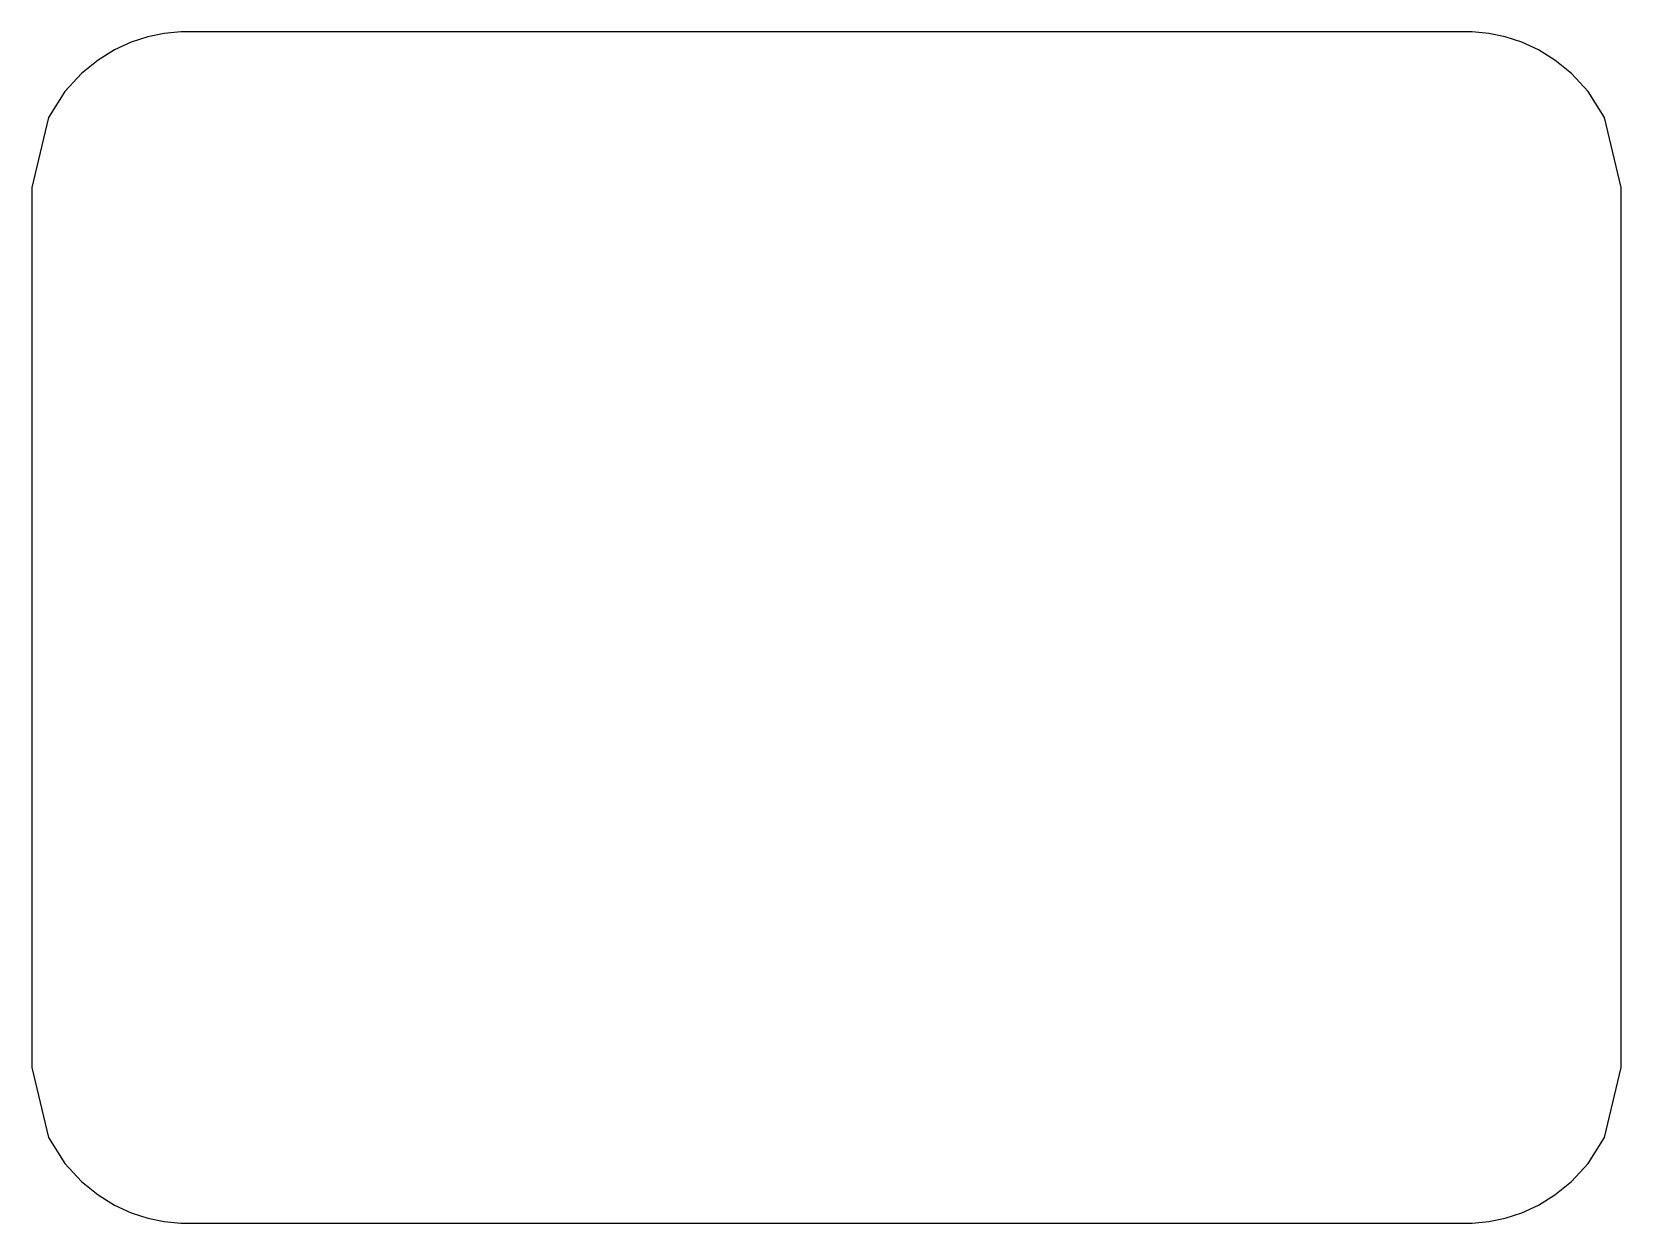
# Model space of a CAD drawing. Header units: millimetres. Extents: x -48.5 to 48.5, y -36.4 to 36.4.
import ezdxf

# ---------------------------------------------------------------- set-up
doc = ezdxf.new("R2010")
doc.units = ezdxf.units.MM

msp = doc.modelspace()

# ---------------------------------------------------------------- linework, layer by layer
at = {"layer": 'CUT_MM'}
for p, q in [((-41.427, 36.06), (-42.438, 35.731)), ((-40.417, 36.269), (-41.427, 36.06)), ((-39.406, 36.366), (-40.417, 36.269)), ((-39, 36.375), (-39.406, 36.366)), ((-38.396, 36.375), (-39, 36.375)), ((-37.385, 36.375), (-38.396, 36.375)), ((-36.375, 36.375), (-37.385, 36.375)), ((-35.365, 36.375), (-36.375, 36.375)), ((-34.354, 36.375), (-35.365, 36.375)), ((-33.344, 36.375), (-34.354, 36.375)), ((-32.333, 36.375), (-33.344, 36.375)), ((-31.323, 36.375), (-32.333, 36.375)), ((-30.312, 36.375), (-31.323, 36.375)), ((-29.302, 36.375), (-30.312, 36.375)), ((-28.292, 36.375), (-29.302, 36.375)), ((-27.281, 36.375), (-28.292, 36.375)), ((-26.271, 36.375), (-27.281, 36.375)), ((-25.26, 36.375), (-26.271, 36.375)), ((-24.25, 36.375), (-25.26, 36.375)), ((-23.24, 36.375), (-24.25, 36.375)), ((-22.229, 36.375), (-23.24, 36.375)), ((-21.219, 36.375), (-22.229, 36.375)), ((-20.208, 36.375), (-21.219, 36.375)), ((-19.198, 36.375), (-20.208, 36.375)), ((-18.188, 36.375), (-19.198, 36.375)), ((-17.177, 36.375), (-18.188, 36.375)), ((-16.167, 36.375), (-17.177, 36.375)), ((-15.156, 36.375), (-16.167, 36.375)), ((-14.146, 36.375), (-15.156, 36.375)), ((-13.135, 36.375), (-14.146, 36.375)), ((-12.125, 36.375), (-13.135, 36.375)), ((-11.115, 36.375), (-12.125, 36.375)), ((-10.104, 36.375), (-11.115, 36.375)), ((-9.094, 36.375), (-10.104, 36.375)), ((-8.083, 36.375), (-9.094, 36.375)), ((-7.073, 36.375), (-8.083, 36.375)), ((-6.062, 36.375), (-7.073, 36.375)), ((-5.052, 36.375), (-6.062, 36.375)), ((-4.042, 36.375), (-5.052, 36.375)), ((-3.031, 36.375), (-4.042, 36.375)), ((-2.021, 36.375), (-3.031, 36.375)), ((-1.01, 36.375), (-2.021, 36.375)), ((0, 36.375), (-1.01, 36.375)), ((1.01, 36.375), (0, 36.375)), ((2.021, 36.375), (1.01, 36.375)), ((3.031, 36.375), (2.021, 36.375)), ((4.042, 36.375), (3.031, 36.375)), ((5.052, 36.375), (4.042, 36.375)), ((6.062, 36.375), (5.052, 36.375)), ((7.073, 36.375), (6.062, 36.375)), ((8.083, 36.375), (7.073, 36.375)), ((9.094, 36.375), (8.083, 36.375)), ((10.104, 36.375), (9.094, 36.375)), ((11.115, 36.375), (10.104, 36.375)), ((12.125, 36.375), (11.115, 36.375)), ((13.135, 36.375), (12.125, 36.375)), ((14.146, 36.375), (13.135, 36.375)), ((15.156, 36.375), (14.146, 36.375)), ((16.167, 36.375), (15.156, 36.375)), ((17.177, 36.375), (16.167, 36.375)), ((18.188, 36.375), (17.177, 36.375)), ((19.198, 36.375), (18.188, 36.375)), ((20.208, 36.375), (19.198, 36.375)), ((21.219, 36.375), (20.208, 36.375)), ((22.229, 36.375), (21.219, 36.375)), ((23.24, 36.375), (22.229, 36.375)), ((24.25, 36.375), (23.24, 36.375)), ((25.26, 36.375), (24.25, 36.375)), ((26.271, 36.375), (25.26, 36.375)), ((27.281, 36.375), (26.271, 36.375)), ((28.292, 36.375), (27.281, 36.375)), ((29.302, 36.375), (28.292, 36.375)), ((30.312, 36.375), (29.302, 36.375)), ((31.323, 36.375), (30.312, 36.375)), ((32.333, 36.375), (31.323, 36.375)), ((33.344, 36.375), (32.333, 36.375)), ((34.354, 36.375), (33.344, 36.375)), ((35.365, 36.375), (34.354, 36.375)), ((36.375, 36.375), (35.365, 36.375)), ((37.385, 36.375), (36.375, 36.375)), ((38.396, 36.375), (37.385, 36.375)), ((39, 36.375), (38.396, 36.375)), ((39.406, 36.366), (39, 36.375)), ((40.417, 36.269), (39.406, 36.366)), ((41.427, 36.06), (40.417, 36.269)), ((42.438, 35.731), (41.427, 36.06)), ((-43.448, 35.269), (-44.458, 34.65)), ((-42.438, 35.731), (-43.448, 35.269)), ((43.448, 35.269), (42.438, 35.731)), ((44.458, 34.65), (43.448, 35.269)), ((-44.458, 34.65), (-45.469, 33.832)), ((45.469, 33.832), (44.458, 34.65)), ((-45.469, 33.832), (-46.479, 32.733)), ((46.479, 32.733), (45.469, 33.832)), ((-46.479, 32.733), (-47.49, 31.138)), ((47.49, 31.138), (46.479, 32.733)), ((-47.49, 31.138), (-48.5, 26.875)), ((48.5, 26.875), (47.49, 31.138)), ((-48.5, 26.875), (-48.5, -26.875)), ((48.5, -26.875), (48.5, 26.875)), ((-48.5, -26.875), (-47.49, -31.138)), ((47.49, -31.138), (48.5, -26.875)), ((-47.49, -31.138), (-46.479, -32.733)), ((46.479, -32.733), (47.49, -31.138)), ((-46.479, -32.733), (-45.469, -33.832)), ((45.469, -33.832), (46.479, -32.733)), ((-45.469, -33.832), (-44.458, -34.65)), ((44.458, -34.65), (45.469, -33.832)), ((-44.458, -34.65), (-43.448, -35.269)), ((43.448, -35.269), (44.458, -34.65)), ((-43.448, -35.269), (-42.438, -35.731)), ((-42.438, -35.731), (-41.427, -36.06)), ((41.427, -36.06), (42.438, -35.731)), ((42.438, -35.731), (43.448, -35.269)), ((-41.427, -36.06), (-40.417, -36.269)), ((-40.417, -36.269), (-39.406, -36.366)), ((-39.406, -36.366), (-39, -36.375)), ((-39, -36.375), (-38.396, -36.375)), ((-38.396, -36.375), (-37.385, -36.375)), ((-37.385, -36.375), (-36.375, -36.375)), ((-36.375, -36.375), (-35.365, -36.375)), ((-35.365, -36.375), (-34.354, -36.375)), ((-34.354, -36.375), (-33.344, -36.375)), ((-33.344, -36.375), (-32.333, -36.375)), ((-32.333, -36.375), (-31.323, -36.375)), ((-31.323, -36.375), (-30.312, -36.375)), ((-30.312, -36.375), (-29.302, -36.375)), ((-29.302, -36.375), (-28.292, -36.375)), ((-28.292, -36.375), (-27.281, -36.375)), ((-27.281, -36.375), (-26.271, -36.375)), ((-26.271, -36.375), (-25.26, -36.375)), ((-25.26, -36.375), (-24.25, -36.375)), ((-24.25, -36.375), (-23.24, -36.375)), ((-23.24, -36.375), (-22.229, -36.375)), ((-22.229, -36.375), (-21.219, -36.375)), ((-21.219, -36.375), (-20.208, -36.375)), ((-20.208, -36.375), (-19.198, -36.375)), ((-19.198, -36.375), (-18.188, -36.375)), ((-18.188, -36.375), (-17.177, -36.375)), ((-17.177, -36.375), (-16.167, -36.375)), ((-16.167, -36.375), (-15.156, -36.375)), ((-15.156, -36.375), (-14.146, -36.375)), ((-14.146, -36.375), (-13.135, -36.375)), ((-13.135, -36.375), (-12.125, -36.375)), ((-12.125, -36.375), (-11.115, -36.375)), ((-11.115, -36.375), (-10.104, -36.375)), ((-10.104, -36.375), (-9.094, -36.375)), ((-9.094, -36.375), (-8.083, -36.375)), ((-8.083, -36.375), (-7.073, -36.375)), ((-7.073, -36.375), (-6.062, -36.375)), ((-6.062, -36.375), (-5.052, -36.375)), ((-5.052, -36.375), (-4.042, -36.375)), ((-4.042, -36.375), (-3.031, -36.375)), ((-3.031, -36.375), (-2.021, -36.375)), ((-2.021, -36.375), (-1.01, -36.375)), ((-1.01, -36.375), (0, -36.375)), ((0, -36.375), (1.01, -36.375)), ((1.01, -36.375), (2.021, -36.375)), ((2.021, -36.375), (3.031, -36.375)), ((3.031, -36.375), (4.042, -36.375)), ((4.042, -36.375), (5.052, -36.375)), ((5.052, -36.375), (6.062, -36.375)), ((6.062, -36.375), (7.073, -36.375)), ((7.073, -36.375), (8.083, -36.375)), ((8.083, -36.375), (9.094, -36.375)), ((9.094, -36.375), (10.104, -36.375)), ((10.104, -36.375), (11.115, -36.375)), ((11.115, -36.375), (12.125, -36.375)), ((12.125, -36.375), (13.135, -36.375)), ((13.135, -36.375), (14.146, -36.375)), ((14.146, -36.375), (15.156, -36.375)), ((15.156, -36.375), (16.167, -36.375)), ((16.167, -36.375), (17.177, -36.375)), ((17.177, -36.375), (18.188, -36.375)), ((18.188, -36.375), (19.198, -36.375)), ((19.198, -36.375), (20.208, -36.375)), ((20.208, -36.375), (21.219, -36.375)), ((21.219, -36.375), (22.229, -36.375)), ((22.229, -36.375), (23.24, -36.375)), ((23.24, -36.375), (24.25, -36.375)), ((24.25, -36.375), (25.26, -36.375)), ((25.26, -36.375), (26.271, -36.375)), ((26.271, -36.375), (27.281, -36.375)), ((27.281, -36.375), (28.292, -36.375)), ((28.292, -36.375), (29.302, -36.375)), ((29.302, -36.375), (30.312, -36.375)), ((30.312, -36.375), (31.323, -36.375)), ((31.323, -36.375), (32.333, -36.375)), ((32.333, -36.375), (33.344, -36.375)), ((33.344, -36.375), (34.354, -36.375)), ((34.354, -36.375), (35.365, -36.375)), ((35.365, -36.375), (36.375, -36.375)), ((36.375, -36.375), (37.385, -36.375)), ((37.385, -36.375), (38.396, -36.375)), ((38.396, -36.375), (39, -36.375)), ((39, -36.375), (39.406, -36.366)), ((39.406, -36.366), (40.417, -36.269)), ((40.417, -36.269), (41.427, -36.06))]:
    msp.add_line(p, q, dxfattribs=at)

doc.saveas('drawing.dxf')
